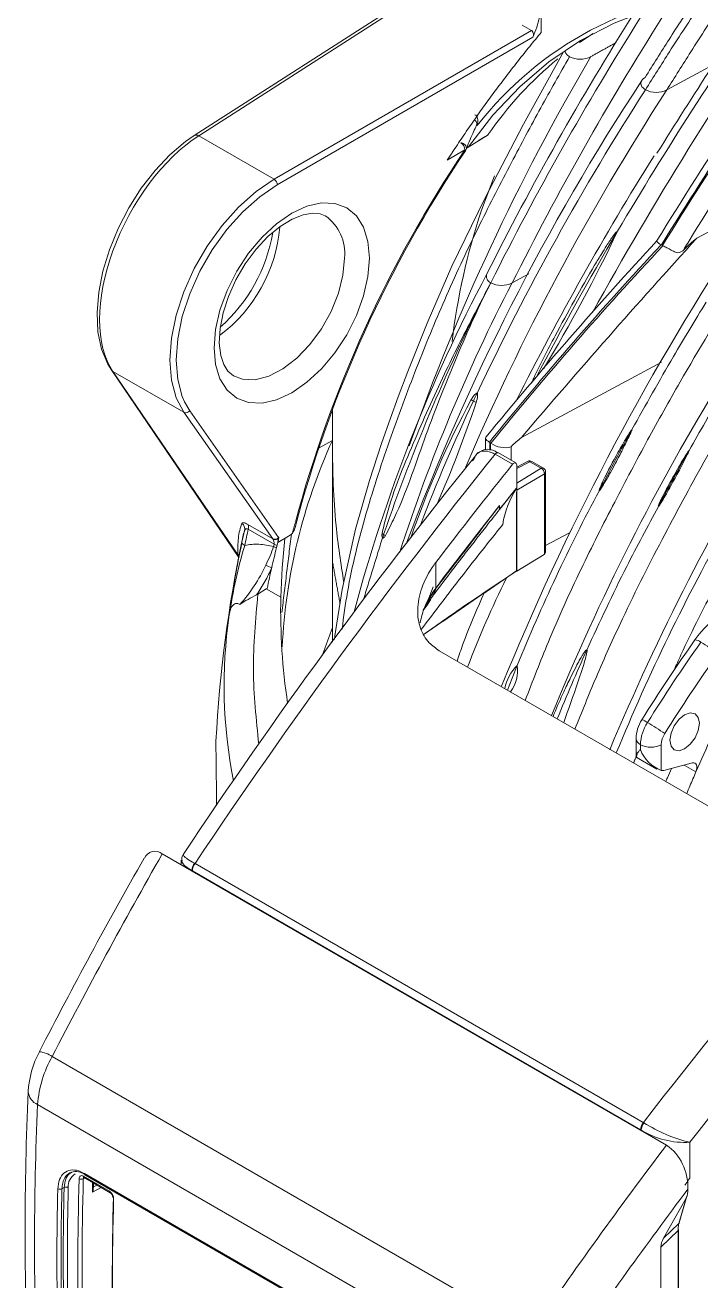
# Model space of a CAD drawing. Extents: x 9.3 to 87, y 1.1 to 68.8.
# Drawn here: x 10.482 to 12.772, y 3.354 to 7.608 of the extents above; entities that cross this region are included whole.
import ezdxf

# ---------------------------------------------------------------- set-up
doc = ezdxf.new("R2010")
doc.units = 0
doc.header["$MEASUREMENT"] = 0
doc.linetypes.add('SLD-Solid', pattern=[0])
doc.layers.add('OBJECT', color=7, linetype='CONTINUOUS')

msp = doc.modelspace()

# ---------------------------------------------------------------- linework, layer by layer
at = {"layer": 'OBJECT', "linetype": 'SLD-Solid', "lineweight": 15}
for p, q in [((12.2363, 7.9913), (11.0541, 7.2333)), ((12.2525, 7.9905), (11.0703, 7.2326)), ((12.2303, 7.5824), (12.2303, 7.6554)), ((11.3257, 7.0852), (12.1983, 7.5889)), ((12.1661, 7.6075), (12.1983, 7.5889)), ((12.36, 7.5485), (12.4072, 7.5795)), ((12.202, 7.5666), (11.3363, 7.0668)), ((12.8138, 7.4728), (12.6561, 7.3879)), ((12.5729, 7.4217), (12.5719, 7.4202)), ((11.0703, 7.2326), (11.3257, 7.0852)), ((11.9802, 7.1917), (12.0512, 7.236)), ((11.972, 7.1847), (11.9122, 7.1502)), ((12.7584, 6.8861), (12.9718, 7.0011)), ((12.638, 6.8628), (12.6416, 6.8607)), ((12.1319, 6.7342), (12.1888, 6.7647)), ((12.1638, 6.2108), (12.6384, 6.4663)), ((10.7728, 6.4407), (11.2056, 5.8046)), ((10.7792, 6.4347), (11.0195, 6.296)), ((10.7792, 6.4347), (11.2032, 5.8117)), ((11.3208, 5.8673), (11.0195, 6.296)), ((11.0216, 6.3317), (11.0393, 6.3013)), ((11.0393, 6.3013), (11.3406, 5.8726)), ((11.5229, 6.3023), (11.5229, 6.2007)), ((11.5229, 6.2007), (11.4777, 6.1756)), ((11.5229, 5.5672), (11.5229, 6.2007)), ((12.0419, 6.2086), (12.0419, 6.1688)), ((12.0589, 6.1924), (12.0565, 6.1938)), ((12.0565, 6.1938), (12.0565, 6.168)), ((12.0589, 6.1677), (12.0589, 6.1924)), ((12.1284, 6.1792), (12.1284, 6.1343)), ((12.1335, 6.12), (12.0742, 6.1542)), ((12.1335, 6.12), (12.0742, 6.1542)), ((12.1446, 6.1249), (12.0862, 6.1587)), ((12.1446, 6.1249), (12.0862, 6.1587)), ((12.1846, 6.13), (12.1475, 6.1107)), ((12.1916, 6.1289), (12.1475, 6.1061)), ((12.2305, 6.1065), (12.1916, 6.1289)), ((12.238, 6.1072), (12.1991, 6.1297)), ((12.1475, 6.1182), (12.1475, 6.0401)), ((12.1475, 6.1182), (12.1475, 6.0401)), ((12.1475, 6.0566), (12.2305, 6.1065)), ((12.2413, 6.0882), (12.1475, 6.0319)), ((12.2413, 5.8147), (12.2413, 6.0882)), ((12.2455, 5.8243), (12.2455, 6.0942)), ((12.1475, 6.0319), (12.1475, 5.7584)), ((12.1475, 6.0317), (12.1475, 5.7584)), ((11.2366, 5.9159), (11.3208, 5.8673)), ((11.3255, 5.8494), (11.238, 5.9)), ((11.3744, 5.8762), (11.3379, 5.8552)), ((12.2455, 5.8449), (12.3263, 5.8884)), ((11.3379, 5.8552), (11.3379, 5.8552)), ((11.3379, 5.8552), (11.3379, 5.8552)), ((11.5229, 5.8532), (11.5229, 5.5177)), ((11.8731, 5.7871), (11.8731, 5.7009)), ((12.1475, 5.7584), (12.2411, 5.8146)), ((12.2411, 5.8146), (12.2413, 5.8147)), ((12.1475, 5.7584), (12.1467, 5.7588)), ((11.2987, 5.6978), (11.3021, 5.6997)), ((11.8649, 5.7048), (11.8447, 5.6522)), ((11.2705, 5.6804), (11.2987, 5.6978)), ((11.348, 5.6694), (11.2987, 5.6978)), ((13.025, 4.8305), (11.8852, 5.4885)), ((12.5522, 5.1908), (12.5522, 5.132)), ((12.5668, 5.1704), (12.5668, 5.1539)), ((12.6376, 5.1704), (12.6376, 5.0832)), ((12.5522, 5.1285), (12.6229, 5.0877)), ((12.7429, 5.1085), (12.6546, 5.0849)), ((12.7551, 5.0783), (12.7155, 5.1012)), ((12.6557, 3.8142), (10.9464, 4.801)), ((11.0109, 4.7796), (11.0109, 4.7637)), ((11.0575, 4.768), (12.5767, 3.891)), ((12.5677, 3.8658), (11.0485, 4.7428)), ((10.5736, 4.1145), (12.1964, 3.1777)), ((12.1407, 3.0181), (10.524, 3.9513)), ((10.6838, 3.7025), (10.6788, 3.6999)), ((10.6794, 3.7087), (10.7679, 3.6577)), ((10.6815, 3.7039), (10.77, 3.6528)), ((10.6824, 3.7183), (11.9707, 2.9745)), ((10.6845, 3.7133), (11.9728, 2.9696)), ((10.6139, 3.6701), (10.6064, 3.666)), ((10.7394, 3.6705), (10.7095, 3.6547)), ((10.7129, 3.6725), (10.7249, 3.6788)), ((12.7221, 3.6345), (12.645, 3.4985)), ((12.6974, 3.5488), (12.7221, 3.6345)), ((12.6987, 3.5511), (12.7247, 3.6411)), ((12.6974, 3.5488), (12.645, 3.4985)), ((12.6946, 3.5247), (12.6364, 3.4688)), ((12.6946, 1.9952), (12.6946, 3.5247)), ((12.6961, 1.9982), (12.6961, 3.5277)), ((12.6364, 3.4688), (12.6364, 1.9392))]:
    msp.add_line(p, q, dxfattribs=at)
at = {"layer": 'OBJECT', "linetype": 'SLD-Solid', "lineweight": 15, "flags": 128}
for points in [[(13.4433, 7.6639), (13.439, 7.665), (13.2885, 7.6974), (13.1415, 7.7167), (12.9984, 7.7227), (12.86, 7.7154), (12.7268, 7.6949), (12.5994, 7.6613), (12.4783, 7.6146), (12.364, 7.5551), (12.257, 7.4831), (12.1579, 7.3988), (12.0669, 7.3026), (11.9845, 7.195)], [(12.3062, 7.5165), (12.1701, 7.2724), (12.0392, 7.0208), (11.9278, 6.7905), (11.8442, 6.598), (11.7788, 6.4341), (11.7463, 6.3481), (11.7201, 6.2764), (11.6898, 6.1904), (11.6485, 6.0656), (11.6018, 5.9008), (11.5564, 5.6962), (11.5309, 5.5387), (11.5297, 5.5269)], [(12.0111, 7.266), (12.0113, 7.2665), (12.0157, 7.2785), (12.0164, 7.2865), (12.014, 7.2953), (12.0088, 7.302), (12.0053, 7.3038)], [(11.0541, 7.2333), (11.0256, 7.2135), (10.9725, 7.1687), (10.9221, 7.1154), (10.8754, 7.055), (10.8334, 6.9891), (10.7972, 6.9191), (10.7677, 6.8469), (10.7455, 6.7741), (10.7313, 6.7025), (10.7255, 6.6336), (10.7285, 6.5691), (10.7404, 6.5104), (10.7615, 6.4592), (10.7728, 6.4407)], [(11.9741, 7.1817), (11.9744, 7.1817), (11.9745, 7.1818)], [(11.0195, 6.296), (10.9934, 6.3455), (10.9775, 6.405), (10.9721, 6.4728), (10.9775, 6.5468), (10.9934, 6.6247), (11.0195, 6.7043), (11.0548, 6.783), (11.0984, 6.8584), (11.1489, 6.9284), (11.2048, 6.9907), (11.2643, 7.0435), (11.3257, 7.0852)], [(11.3363, 7.0668), (11.2767, 7.0264), (11.219, 6.9752), (11.1648, 6.9147), (11.1158, 6.8469), (11.0736, 6.7737), (11.0393, 6.6973), (11.014, 6.6202), (10.9986, 6.5446), (10.9933, 6.4728), (10.9986, 6.407), (11.014, 6.3493), (11.0216, 6.3317)], [(12.0272, 6.9777), (12.0314, 6.9899), (12.072, 7.0971)], [(11.6487, 6.8184), (11.6436, 6.7562), (11.6286, 6.6905), (11.6043, 6.6238), (11.5715, 6.5588), (11.5316, 6.498), (11.4861, 6.4436), (11.4367, 6.3977), (11.3853, 6.3622), (11.3339, 6.3384), (11.2845, 6.3272), (11.2389, 6.329), (11.199, 6.3438), (11.1663, 6.371), (11.1419, 6.4095), (11.1269, 6.4579), (11.1219, 6.5143), (11.1269, 6.5766), (11.1419, 6.6423), (11.1663, 6.7089), (11.199, 6.7739), (11.2389, 6.8348), (11.2845, 6.8892), (11.3339, 6.935), (11.3853, 6.9705), (11.4367, 6.9944), (11.4861, 7.0056), (11.5316, 7.0038), (11.5715, 6.989), (11.6043, 6.9618), (11.6286, 6.9233), (11.6436, 6.8749), (11.6487, 6.8184)], [(11.1876, 6.4201), (11.1688, 6.4352), (11.1546, 6.4579), (11.1444, 6.4888), (11.1396, 6.5308), (11.1421, 6.5795), (11.1523, 6.6328), (11.1704, 6.6888), (11.1957, 6.745), (11.2274, 6.7989), (11.2642, 6.8483), (11.3043, 6.8911), (11.3457, 6.9254), (11.3862, 6.9503), (11.4235, 6.9652), (11.4556, 6.9708), (11.4815, 6.9685), (11.4985, 6.9611)], [(11.1881, 6.4194), (11.2188, 6.4081), (11.2611, 6.4066), (11.3071, 6.4184), (11.3548, 6.443), (11.402, 6.4791), (11.4464, 6.5252), (11.4859, 6.579), (11.5188, 6.638), (11.5434, 6.6995), (11.5587, 6.7606), (11.5638, 6.8184)], [(10.7728, 6.4407), (10.7755, 6.4375), (10.7792, 6.4347)], [(12.0862, 6.1587), (12.0844, 6.1593), (12.0828, 6.1594)], [(12.2305, 6.1065), (12.2325, 6.1074), (12.2345, 6.1079), (12.2364, 6.1078), (12.238, 6.1072), (12.238, 6.1072)], [(11.348, 5.6694), (11.3525, 5.7691), (11.362, 5.8688), (11.3621, 5.8691)], [(12.1159, 5.3553), (12.132, 5.3959), (12.1493, 5.4385)], [(12.7667, 5.2429), (12.7629, 5.2627), (12.7521, 5.2752), (12.7359, 5.2783), (12.7168, 5.2717), (12.6978, 5.2563), (12.6816, 5.2345), (12.6708, 5.2096), (12.667, 5.1853), (12.6708, 5.1655), (12.6816, 5.1531), (12.6978, 5.1499), (12.7168, 5.1565), (12.7359, 5.1719), (12.7521, 5.1938), (12.7629, 5.2187), (12.7667, 5.2429)], [(12.7429, 5.1085), (12.7475, 5.1091), (12.7516, 5.1081), (12.7549, 5.1056), (12.7572, 5.1018), (12.7584, 5.0969), (12.7585, 5.0911), (12.7573, 5.0848), (12.7551, 5.0783)], [(11.0185, 4.7993), (11.0132, 4.7896), (11.0126, 4.7791)], [(10.6802, 3.7044), (10.6802, 3.7044), (10.6809, 3.7042), (10.6816, 3.7038)], [(10.7127, 3.6644), (10.7129, 3.6738), (10.7132, 3.6855)]]:
    msp.add_lwpolyline(points, dxfattribs=at)
at = {"layer": 'OBJECT', "linetype": 'SLD-Solid', "lineweight": 15}
for centre, radius, start, end in [((12.9557, 6.5365), 1.1921, 93.6204, 142.2056), ((22.9287, 0.8226), 12.0223, 144.98406, 151.08999), ((24.1417, 0.0048), 13.5444, 145.27322, 149.35209), ((24.8205, -0.6161), 14.3155, 144.42201, 148.44624), ((25.7695, -1.2439), 15.4323, 144.67103, 148.31101), ((25.7269, -1.2259), 15.3824, 144.63231, 148.28422), ((23.7098, 0.1264), 12.8874, 144.05021, 148.45172), ((21.1762, 2.1954), 10.2092, 147.71312, 153.41017), ((21.3351, 2.0872), 10.3747, 147.69339, 153.38559), ((21.4074, 2.0864), 10.3747, 147.68588, 153.38557), ((11.9024, 7.7044), 0.3298, 335.3033, 347.8013), ((12.1869, 7.5756), 0.0176, 329.2296, 49.5041), ((18.8738, 3.6757), 7.5202, 149.42594, 160.53136), ((13.0799, 6.5274), 1.2499, 129.3616, 145.4744), ((12.3625, 7.5701), 0.0783, 242.7001, 297.8722), ((19.2476, 3.0356), 7.9869, 146.7016, 159.36228), ((19.8947, 2.704), 8.6218, 147.09462, 156.77536), ((20.1803, 2.4984), 9.0342, 147.22998, 154.68629), ((12.6207, 7.4613), 0.0815, 243.209, 295.7401), ((11.9963, 7.2724), 0.0158, 323.381, 54.5431), ((11.0616, 7.2192), 0.016, 56.7892, 117.816), ((11.9413, 7.1833), 0.0307, 2.6052, 57.3946), ((11.9571, 7.1894), 0.0198, 349.3266, 87.6905), ((11.9721, 7.208), 0.018, 296.4444, 313.6176), ((15.4583, 4.8356), 4.2005, 146.0457, 165.2384), ((15.4612, 4.8337), 4.2074, 146.027, 164.9733), ((11.9688, 7.1796), 0.00609, 21.5223, 58.4495), ((11.9579, 7.1929), 0.02, 326.2143, 339.0659), ((21.1459, 1.8176), 10.0698, 147.92735, 153.34524), ((11.3133, 7.0657), 0.0231, 2.6058, 57.3935), ((14.1767, 6.2661), 2.2643, 161.6829, 173.1561), ((11.4103, 6.8351), 0.1544, 353.7972, 55.0628), ((10.8344, 6.9658), 0.5118, 306.7758, 355.2666), ((10.7756, 6.9976), 0.5531, 311.6188, 350.3439), ((21.0529, 1.8155), 9.964, 149.25584, 152.51634), ((7.8652, 9.0986), 5.1161, 328.7286, 334.6631), ((23.214, -2.9371), 14.439, 137.18938, 140.68127), ((21.924, -1.7998), 12.7004, 136.99036, 140.99), ((21.8839, -1.7826), 12.6528, 136.91666, 140.93225), ((20.2747, 2.0401), 8.8297, 146.78079, 157.85269), ((32.7562, -11.3199), 27.044, 137.68529, 139.59176), ((12.6662, 6.918), 0.0619, 223.6241, 241.781), ((16.871, 4.2054), 5.4612, 152.0487, 164.9833), ((12.0677, 6.7562), 0.0227, 158.3618, 249.3962), ((17.744, 3.811), 6.3922, 152.78177, 161.09787), ((17.3613, 4.0168), 5.8932, 152.5416, 162.16216), ((12.0965, 6.8063), 0.0803, 242.6992, 296.1463), ((19.5597, 2.2942), 7.8773, 148.48173, 157.81298), ((14.6445, 4.9019), 3.0156, 151.5411, 161.2597), ((12.0879, 6.4861), 0.175, 237.2422, 240.1425), ((20.4054, 2.3701), 9.2926, 154.56527, 154.74827), ((11.0261, 6.3109), 0.0163, 246.0291, 323.9741), ((17.6632, 3.6616), 6.2615, 154.73146, 158.88375), ((7.8845, 7.7232), 4.3551, 336.5003, 341.3299), ((12.1471, 6.5886), 0.2934, 240.0834, 242.2134), ((20.0259, 1.9834), 8.2003, 148.41522, 157.2593), ((21.288, 1.4165), 9.9901, 151.14514, 152.48728), ((13.2634, 5.4072), 1.9129, 155.4919, 177.1588), ((12.0504, 6.1204), 0.0505, 49.8285, 134.2738), ((12.0504, 6.1204), 0.0505, 49.8285, 134.2738), ((12.1071, 6.255), 0.0788, 233.4745, 285.7017), ((26.1271, -5.2375), 18.1388, 141.11604, 146.40339), ((27.4476, -6.1871), 19.7142, 141.2437, 146.24136), ((12.0832, 6.1484), 0.0107, 73.8803, 147.08), ((12.1916, 6.1167), 0.015, 60.0027, 117.4651), ((12.1872, 6.1235), 0.00697, 51.1261, 111.4274), ((12.196, 6.1228), 0.00754, 65.693, 125.6177), ((21.9416, 0.9719), 10.5738, 150.5764, 151.74406), ((12.2186, 6.0871), 0.0227, 2.7521, 58.5644), ((12.2305, 6.0942), 0.015, 0, 60.0027), ((12.2381, 6.0949), 0.00741, 295.5363, 354.6828), ((12.4267, 5.8622), 0.331, 147.4984, 170.6359), ((17.9836, 3.0605), 6.3003, 151.86541, 157.8247), ((-79.4764, 76.0234), 115.2837, 322.409964, 322.585887), ((11.2014, 5.9005), 0.0246, 348.6886, 52.4399), ((11.2191, 5.9063), 0.02, 341.3597, 28.788), ((18.9295, 2.4918), 6.9682, 150.49064, 157.64362), ((11.3274, 5.8822), 0.0163, 246.0284, 323.9748), ((11.3287, 5.8817), 0.0173, 245.5611, 319.4628), ((11.3264, 5.8627), 0.0173, 26.7041, 35.0024), ((11.3532, 5.9149), 0.0442, 320.3097, 348.1527), ((11.7079, 5.8794), 0.0177, 161.061, 210.6914), ((11.7392, 5.9561), 0.0857, 235.8817, 240.1333), ((15.2725, 4.6628), 3.778, 161.177, 161.3598), ((11.7561, 5.9854), 0.1196, 240.0859, 243.4904), ((15.5741, 4.9487), 4.4518, 168.1555, 176.988), ((14.5716, 5.1407), 3.4304, 167.968, 172.1435), ((12.9983, 5.3286), 1.8464, 163.7435, 171.2463), ((11.2298, 5.8583), 0.0135, 191.0237, 252.2048), ((11.3119, 5.8611), 0.0108, 26.7118, 35.0033), ((11.2984, 5.8518), 0.0272, 355.1267, 31.5721), ((11.3407, 5.8727), 0.0356, 241.0065, 258.3564), ((11.3429, 5.8808), 0.0359, 240.9935, 258.1763), ((12.2347, 5.8233), 0.0108, 307.5804, 5.2558), ((10.8195, 5.9972), 0.5253, 317.9123, 335.368), ((11.3342, 5.8406), 0.0726, 239.1993, 256.5848), ((11.5941, 5.8121), 0.3016, 321.7834, 338.0643), ((11.8644, 5.6958), 0.0102, 26.0659, 30.494), ((15.1394, 4.2394), 3.3762, 153.7018, 159.2954), ((11.4508, 5.29), 0.4294, 115.4455, 124.2132), ((13.0138, 5.3473), 0.3168, 120.9983, 145.7973), ((12.801, 5.3702), 1.6451, 171.6336, 191.2927), ((18.4111, 2.7673), 6.613, 155.67773, 157.87687), ((17.4762, 2.1869), 5.785, 144.75341, 147.97253), ((17.5213, 2.1613), 5.8156, 144.75212, 147.97394), ((12.7515, 5.4949), 0.0305, 48.0827, 89.4749), ((12.617, 5.2494), 0.3097, 47.0593, 59.9971), ((17.5075, 2.1692), 5.7301, 144.75212, 147.97394), ((12.2582, 5.3292), 0.1543, 134.8992, 168.322), ((12.0241, 5.4224), 0.1262, 324.4734, 7.3182), ((12.6742, 5.1885), 0.122, 147.0969, 178.9322), ((12.7137, 5.1649), 0.1469, 146.808, 177.8602), ((12.551, 5.1894), 0.0686, 54.6174, 72.3901), ((12.1966, 4.5624), 0.7885, 54.9457, 60.0123), ((12.5761, 5.1925), 0.024, 184.04, 247.2574), ((23.5371, -4.5579), 13.8388, 135.15492, 142.37276), ((12.711, 5.1677), 0.0735, 146.8082, 177.8601), ((12.6022, 5.2386), 0.0769, 242.6101, 297.3899), ((12.6826, 5.199), 0.1243, 201.2687, 248.7283), ((12.6413, 5.1322), 0.0491, 265.6103, 285.6947), ((23.4226, -4.4858), 13.5381, 135.22796, 142.13587), ((10.9221, 4.7701), 0.0393, 51.7886, 156.5546), ((27.2169, -4.4792), 18.7773, 150.43255, 152.70834), ((27.8482, -4.8223), 19.4493, 150.34437, 152.64567), ((11.0914, 4.7431), 0.0445, 144.1156, 179.2369), ((11.0938, 4.7409), 0.0453, 143.1492, 177.5626), ((10.8186, 3.9769), 0.3271, 151.9905, 176.7727), ((10.5145, 4.0206), 0.111, 57.7712, 82.0432), ((10.907, 3.9239), 0.384, 150.2392, 175.9041), ((21.1539, 3.5225), 10.6724, 177.46059, 182.54112), ((10.5441, 3.9995), 0.0522, 184.1379, 247.3119), ((21.1564, 3.4781), 10.6429, 177.45135, 182.54865), ((12.613, 3.8639), 0.0453, 143.1492, 177.5626), ((12.6153, 3.8615), 0.0461, 142.2324, 175.847), ((12.8488, 4.3106), 0.5, 237.3333, 256.8181), ((12.7173, 4.1075), 0.2842, 238.6267, 273.5133), ((25.4102, -5.8734), 16.0166, 142.78165, 145.58979), ((12.5495, 3.6707), 0.1786, 359.273, 53.5133), ((10.6764, 3.6747), 0.0487, 120.9135, 185.7496), ((10.6845, 3.708), 0.00511, 171.6819, 234.2034), ((10.6873, 3.7174), 0.00498, 170.3897, 235.1881), ((19.967, 3.4284), 9.3776, 178.54662, 181.45338), ((10.5997, 3.6803), 0.0158, 242.4241, 295.0633), ((19.9712, 3.4283), 9.3677, 178.54653, 181.45347), ((19.9699, 3.4325), 9.359, 178.54518, 181.45482), ((10.6206, 3.6558), 0.0158, 62.4259, 115.0595), ((19.9741, 3.4324), 9.3492, 178.54509, 181.45491), ((20.0094, 3.4127), 9.349, 178.23746, 181.76254), ((10.6722, 3.7144), 0.0159, 242.3756, 294.6973), ((20.0137, 3.4127), 9.3393, 178.23739, 181.76261), ((10.6945, 3.6649), 0.0181, 325.7744, 358.6652), ((25.3732, -5.8604), 15.8315, 143.00955, 145.55156), ((12.6521, 3.664), 0.076, 337.1743, 0.8287), ((10.7521, 3.6328), 0.0295, 0.2445, 57.6055), ((10.7729, 3.6569), 0.00508, 171.588, 235.2909), ((10.7598, 3.6369), 0.0188, 0.368, 57.1028), ((21.1907, 3.3531), 10.4137, 178.41906, 181.58094), ((21.1997, 3.3453), 10.4221, 178.41877, 181.58123), ((12.6936, 3.5526), 0.00534, 315.0076, 343.6828), ((12.6982, 3.4669), 0.0619, 149.2724, 178.2607), ((12.692, 3.5278), 0.00408, 310.5068, 358.1781)]:
    msp.add_arc(centre, radius, start, end, dxfattribs=at)
for centre, major_axis, ratio, start_param, end_param in [((11.0703, 6.8243), (0.2323, 0.4431), 0.548303, 0.763013, 2.857408), ((12.1377, 6.1116), (0.0067, 0.0134), 0.535125, 5.466951, 7.473688), ((12.1377, 6.1116), (0.0067, 0.0134), 0.535125, 5.466951, 7.473688), ((14.9072, 0.5647), (4.4993, 8.9431), 0.535125, 1.190503, 1.234702), ((14.9079, 0.5652), (4.4574, 8.8599), 0.535125, 1.202502, 1.239719), ((17.3476, 5.7481), (5.9989, 0.188), 0.597073, 3.1111, 3.211534), ((17.9264, 7.4531), (5.1506, 8.6133), 0.587369, 2.33378, 2.337696)]:
    msp.add_ellipse(centre, major_axis=major_axis, ratio=ratio, start_param=start_param, end_param=end_param, dxfattribs=at)
for points, knots in [([(12.9764, 7.7142), (12.9202, 7.6318), (12.7992, 7.4543), (12.6844, 7.2716), (12.6229, 7.1737)], [0, 0, 0, 0, 0.464161, 1, 1, 1, 1]), ([(12.7529, 7.6957), (12.7231, 7.6503), (12.6655, 7.5624), (12.6096, 7.4733), (12.5826, 7.4303)], [0, 0, 0, 0, 0.517472, 1, 1, 1, 1]), ([(12.77, 7.6781), (12.7348, 7.6245), (12.672, 7.5286), (12.6109, 7.4313), (12.584, 7.3885)], [0, 0, 0, 0, 0.559712, 1, 1, 1, 1]), ([(12.8428, 7.6787), (12.8075, 7.6248), (12.7444, 7.5285), (12.6831, 7.4309), (12.6561, 7.3879)], [0, 0, 0, 0, 0.559723, 1, 1, 1, 1]), ([(12.1764, 5.3204), (12.2019, 5.3864), (12.2596, 5.5355), (12.3613, 5.7601), (12.4765, 5.9875), (12.5885, 6.1989), (12.726, 6.4448), (12.8942, 6.7244), (13.0965, 7.0421), (13.3016, 7.3472), (13.4425, 7.5453), (13.511, 7.6417)], [0, 0, 0, 0, 0.080478, 0.181791, 0.276274, 0.364567, 0.44806, 0.589546, 0.727254, 0.867432, 1, 1, 1, 1]), ([(11.9293, 7.1764), (11.9322, 7.1807), (11.9464, 7.2023), (11.9723, 7.2408), (12.0074, 7.2916), (12.0432, 7.3418), (12.0794, 7.3912), (12.1163, 7.4401), (12.1537, 7.4882), (12.1917, 7.5357), (12.2174, 7.5668), (12.2303, 7.5824)], [0, 0, 0, 0, 0.030191, 0.151667, 0.27294, 0.394076, 0.51514, 0.636199, 0.757318, 0.878563, 1, 1, 1, 1]), ([(12.3449, 5.2231), (12.3684, 5.2811), (12.4189, 5.4063), (12.5183, 5.6273), (12.6445, 5.8762), (12.7871, 6.1386), (12.9624, 6.4421), (13.1809, 6.7918), (13.4442, 7.1875), (13.6283, 7.4438), (13.7192, 7.5704)], [0, 0, 0, 0, 0.069792, 0.150666, 0.267679, 0.375936, 0.477828, 0.651228, 0.827697, 1, 1, 1, 1]), ([(11.5557, 5.5621), (11.5613, 5.6037), (11.5787, 5.7316), (11.6333, 5.9514), (11.7187, 6.2111), (11.8108, 6.457), (11.91, 6.6968), (12.0165, 6.9236), (12.1256, 7.1349), (12.2264, 7.3245), (12.2939, 7.4431), (12.3266, 7.5005)], [0, 0, 0, 0, 0.066033, 0.203268, 0.33557, 0.46082, 0.577369, 0.701642, 0.810652, 0.908254, 1, 1, 1, 1]), ([(12.312, 7.5202), (12.312, 7.5196), (12.3116, 7.5155), (12.3158, 7.5082), (12.323, 7.5031), (12.3266, 7.5005)], [0, 0, 0, 0, 0.084166, 0.550998, 1, 1, 1, 1]), ([(13.9396, 7.4674), (13.8733, 7.3762), (13.7343, 7.1851), (13.5325, 6.8918), (13.3335, 6.5888), (13.1404, 6.2798), (12.9731, 5.9906), (12.8264, 5.7204), (12.734, 5.5414), (12.6882, 5.4391), (12.6802, 5.4213)], [0, 0, 0, 0, 0.141516, 0.296778, 0.44475, 0.593217, 0.749785, 0.859323, 0.975496, 1, 1, 1, 1]), ([(12.5839, 7.3886), (12.5794, 7.3918), (12.57, 7.3986), (12.5674, 7.4111), (12.572, 7.4223), (12.5792, 7.4277), (12.5826, 7.4303)], [0, 0, 0, 0, 0.270415, 0.561725, 0.788827, 1, 1, 1, 1]), ([(12.584, 7.3885), (12.584, 7.3885), (12.5839, 7.3885), (12.5839, 7.3886), (12.5839, 7.3886)], [0, 0, 0, 0, 0.558241, 1, 1, 1, 1]), ([(12.584, 7.3885), (12.584, 7.3885), (12.5839, 7.3884), (12.5839, 7.3883), (12.5839, 7.3883)], [0, 0, 0, 0, 0.559885, 1, 1, 1, 1]), ([(12.009, 7.263), (12.0055, 7.2556), (11.993, 7.2294), (11.9826, 7.203), (11.975, 7.184)], [0, 0, 0, 0, 0.283579, 1, 1, 1, 1]), ([(11.9845, 7.195), (11.9946, 7.2013), (12.0047, 7.2075), (12.0147, 7.2138), (12.0223, 7.2186), (12.0299, 7.2233), (12.0375, 7.228), (12.0417, 7.2306), (12.0459, 7.2332), (12.0501, 7.2358)], [0, 0, 0, 0, 0.001036318, 0.001036318, 0.001036318, 0.001816143, 0.001816143, 0.001816143, 0.002246254, 0.002246254, 0.002246254, 0.002246254]), ([(12.0512, 7.2361), (12.0509, 7.2359), (12.0506, 7.2358), (12.0501, 7.2358), (12.0501, 7.2358)], [0, 0, 0, 0, 0.969012, 1, 1, 1, 1]), ([(11.9122, 7.1502), (11.9151, 7.1546), (11.9208, 7.1634), (11.9265, 7.1721), (11.9293, 7.1764)], [0, 0, 0, 0, 0.49988, 1, 1, 1, 1]), ([(12.1992, 6.3972), (12.2012, 6.402), (12.2245, 6.456), (12.2741, 6.5478), (12.3427, 6.6754), (12.3958, 6.7681), (12.4328, 6.8294), (12.45, 6.8568), (12.4618, 6.8749), (12.47, 6.887), (12.4757, 6.8949), (12.4797, 6.9001), (12.4824, 6.9036), (12.4844, 6.9058), (12.4858, 6.9072), (12.4869, 6.9082), (12.4877, 6.9089), (12.4884, 6.9092), (12.4888, 6.9093), (12.4891, 6.9093), (12.4892, 6.9092), (12.4892, 6.9092)], [0, 0, 0, 0, 0.026664, 0.298537, 0.529704, 0.763585, 0.841164, 0.89316, 0.928031, 0.951438, 0.967167, 0.977753, 0.984894, 0.989728, 0.993017, 0.995272, 0.997286, 0.99853, 0.999198, 0.99975, 1, 1, 1, 1]), ([(12.637, 6.8635), (12.637, 6.8635), (12.6369, 6.8635), (12.6369, 6.8635), (12.6369, 6.8635)], [0, 0, 0, 0, 0.969894, 1, 1, 1, 1]), ([(12.6427, 6.8601), (12.6427, 6.8601), (12.6428, 6.8601), (12.6428, 6.8601), (12.6428, 6.8602)], [0, 0, 0, 0, 0.030106, 1, 1, 1, 1]), ([(12.7124, 6.8457), (12.7117, 6.8449), (12.7084, 6.8419), (12.7024, 6.8375), (12.694, 6.8359), (12.6839, 6.8386), (12.6714, 6.8453), (12.6564, 6.8537), (12.6473, 6.858), (12.6428, 6.8602)], [0, 0, 0, 0, 0.040977, 0.17211, 0.285127, 0.396955, 0.598359, 0.799165, 1, 1, 1, 1]), ([(12.7124, 6.8457), (12.7199, 6.8529), (12.7349, 6.8673), (12.7505, 6.8799), (12.7584, 6.8861)], [0, 0, 0, 0, 0.498857, 1, 1, 1, 1]), ([(12.7272, 6.8693), (12.7272, 6.8693), (12.7221, 6.8616), (12.7173, 6.8536), (12.7124, 6.8457)], [0, 0, 0, 0, 0.000082, 1, 1, 1, 1]), ([(11.6911, 5.8851), (11.6963, 5.9065), (11.722, 6.0127), (11.7959, 6.1908), (11.8945, 6.4135), (11.9768, 6.5757), (12.0255, 6.6694), (12.0436, 6.7038), (12.0521, 6.7201), (12.0563, 6.7283), (12.0583, 6.7321), (12.0591, 6.7337), (12.0594, 6.7342), (12.0595, 6.7345), (12.0596, 6.7346), (12.0596, 6.7347)], [0, 0, 0, 0, 0.070565, 0.350846, 0.630744, 0.861215, 0.935041, 0.968568, 0.985332, 0.993714, 0.997905, 0.998952, 0.999476, 0.999738, 1, 1, 1, 1]), ([(12.0596, 6.7347), (12.0596, 6.7346), (12.0595, 6.7345), (12.0594, 6.7342), (12.0591, 6.7336), (12.0581, 6.7318), (12.014, 6.6446), (11.9357, 6.4679), (11.8315, 6.2031), (11.7653, 6.0006), (11.7132, 5.8989), (11.7028, 5.8784)], [0, 0, 0, 0, 0.000149, 0.000446, 0.00104, 0.002229, 0.006986, 0.312547, 0.618174, 0.923157, 1, 1, 1, 1]), ([(12.0596, 6.7347), (12.0596, 6.7347), (12.0597, 6.7348), (12.0597, 6.7349), (12.0597, 6.7349)], [0, 0, 0, 0, 0.559654, 1, 1, 1, 1]), ([(12.0596, 6.7347), (12.0596, 6.7347), (12.0596, 6.7347), (12.0596, 6.7347), (12.0596, 6.7347)], [0, 0, 0, 0, 0.559275, 1, 1, 1, 1]), ([(12.5382, 6.2376), (12.5846, 6.3205), (12.666, 6.4658), (12.7525, 6.608), (12.7897, 6.6691)], [0, 0, 0, 0, 0.570137, 1, 1, 1, 1]), ([(12.7316, 6.1664), (12.7688, 6.2316), (12.8342, 6.3463), (12.9029, 6.459), (12.9326, 6.5077)], [0, 0, 0, 0, 0.567807, 1, 1, 1, 1]), ([(11.9932, 6.3389), (11.9979, 6.3463), (12.003, 6.3544), (12.0103, 6.3604), (12.0118, 6.3612), (12.0129, 6.3614), (12.0133, 6.3612), (12.0135, 6.3612)], [0, 0, 0, 0, 0.808261, 0.877493, 0.947201, 0.979061, 1, 1, 1, 1]), ([(12.0135, 6.3612), (12.0137, 6.361), (12.0142, 6.3607), (12.0148, 6.3597), (12.0154, 6.3568), (12.0146, 6.3462), (12.0123, 6.3366), (12.0104, 6.3291)], [0, 0, 0, 0, 0.027025, 0.059823, 0.116713, 0.300963, 1, 1, 1, 1]), ([(12.0436, 6.2119), (12.0432, 6.2115), (12.041, 6.2099), (12.0419, 6.2067), (12.0458, 6.2011), (12.0521, 6.1968), (12.0553, 6.1946)], [0, 0, 0, 0, 0.075395, 0.394861, 0.69709, 1, 1, 1, 1]), ([(12.1638, 6.2108), (12.1576, 6.2059), (12.1455, 6.1963), (12.134, 6.1849), (12.1284, 6.1792)], [0, 0, 0, 0, 0.507999, 1, 1, 1, 1]), ([(12.4277, 6.0314), (12.4277, 6.0314), (12.4276, 6.0314), (12.4275, 6.0317), (12.4274, 6.0324), (12.4281, 6.0353), (12.4322, 6.0463), (12.4522, 6.0892), (12.4781, 6.1375), (12.504, 6.1834), (12.5147, 6.2017), (12.522, 6.2139), (12.527, 6.222), (12.5304, 6.2274), (12.5328, 6.231), (12.5344, 6.2334), (12.5355, 6.2349), (12.5363, 6.2359), (12.5369, 6.2366), (12.5373, 6.237), (12.5375, 6.2373), (12.5378, 6.2375), (12.5379, 6.2376), (12.5381, 6.2376), (12.5382, 6.2376), (12.5382, 6.2376), (12.5382, 6.2376)], [0, 0, 0, 0, 0.000685, 0.001564, 0.003213, 0.010493, 0.039238, 0.153737, 0.611335, 0.73946, 0.825268, 0.882734, 0.921227, 0.947018, 0.964309, 0.975911, 0.983708, 0.988957, 0.992503, 0.99491, 0.996555, 0.997693, 0.998895, 0.999376, 0.999777, 1, 1, 1, 1]), ([(12.5382, 6.2376), (12.5382, 6.2376), (12.5383, 6.2376), (12.5383, 6.2374), (12.5383, 6.237), (12.538, 6.2356), (12.5359, 6.2299), (12.5257, 6.2079), (12.5073, 6.1715), (12.4852, 6.1289), (12.4674, 6.0959), (12.4552, 6.0739), (12.4468, 6.0594), (12.4411, 6.0497), (12.4371, 6.0433), (12.4343, 6.039), (12.4324, 6.0363), (12.431, 6.0344), (12.4301, 6.0332), (12.4294, 6.0324), (12.4289, 6.0319), (12.4285, 6.0316), (12.4282, 6.0314), (12.4279, 6.0313), (12.4278, 6.0313), (12.4277, 6.0313), (12.4277, 6.0314)], [0, 0, 0, 0, 0.00041, 0.000921, 0.001908, 0.005632, 0.020397, 0.079215, 0.314257, 0.540019, 0.691234, 0.792556, 0.860477, 0.906034, 0.936612, 0.957157, 0.970981, 0.980303, 0.986609, 0.990897, 0.993832, 0.995867, 0.998024, 0.998888, 0.999606, 1, 1, 1, 1]), ([(11.5229, 6.1849), (11.5244, 6.0952), (11.5269, 5.9449), (11.5517, 5.7848), (11.5618, 5.7202)], [0, 0, 0, 0, 0.596465, 1, 1, 1, 1]), ([(12.0742, 6.1542), (12.0699, 6.1564), (12.0563, 6.1634), (12.034, 6.1664), (12.0151, 6.1614), (12.0097, 6.1509), (12.0084, 6.1484)], [0, 0, 0, 0, 0.155206, 0.498819, 0.879305, 1, 1, 1, 1]), ([(12.0742, 6.1542), (12.0699, 6.1564), (12.0563, 6.1634), (12.034, 6.1663), (12.0158, 6.1619), (12.0108, 6.1525), (12.0099, 6.1509)], [0, 0, 0, 0, 0.162021, 0.52072, 0.917912, 1, 1, 1, 1]), ([(12.6277, 5.9776), (12.6277, 5.9777), (12.6276, 5.9777), (12.6276, 5.9778), (12.6275, 5.9783), (12.6279, 5.9801), (12.6306, 5.9871), (12.6433, 6.0141), (12.6673, 6.0592), (12.6952, 6.1085), (12.7155, 6.1426), (12.7253, 6.1582), (12.7295, 6.1643), (12.7308, 6.1658), (12.7312, 6.1662), (12.7314, 6.1664), (12.7316, 6.1664), (12.7316, 6.1664), (12.7316, 6.1664), (12.7316, 6.1664), (12.7316, 6.1664)], [0, 0, 0, 0, 0.000482, 0.00111, 0.002276, 0.007285, 0.027059, 0.105814, 0.420513, 0.735029, 0.89228, 0.970915, 0.99058, 0.995498, 0.997961, 0.999198, 0.999585, 0.999858, 0.999986, 1, 1, 1, 1]), ([(12.7316, 6.1664), (12.7316, 6.1664), (12.7316, 6.1664), (12.7317, 6.1664), (12.7317, 6.1663), (12.7317, 6.1662), (12.7317, 6.1658), (12.7312, 6.1642), (12.7296, 6.1604), (12.7105, 6.1202), (12.6797, 6.0646), (12.6476, 6.0069), (12.6334, 5.9843), (12.6295, 5.979), (12.6283, 5.9778), (12.6279, 5.9776), (12.6278, 5.9776), (12.6277, 5.9776), (12.6277, 5.9776)], [0, 0, 0, 0, 0.000019, 0.000279, 0.000481, 0.001037, 0.002142, 0.006556, 0.024175, 0.059391, 0.622996, 0.904875, 0.975423, 0.993138, 0.997605, 0.998837, 0.999489, 1, 1, 1, 1]), ([(12.1475, 6.0401), (12.1297, 6.0178), (12.098, 5.9781), (12.0664, 5.9379), (12.0525, 5.9203)], [0, 0, 0, 0, 0.560045, 1, 1, 1, 1]), ([(11.8735, 5.7002), (11.927, 5.7703), (11.9939, 5.8581), (12.0651, 5.949), (12.0831, 5.9721), (12.0878, 5.978), (12.089, 5.9796), (12.0893, 5.9801), (12.0894, 5.9802), (12.0894, 5.9803)], [0, 0, 0, 0, 0.746127, 0.934599, 0.98268, 0.995182, 0.99855, 0.999514, 1, 1, 1, 1]), ([(12.0894, 5.9803), (12.0894, 5.9782), (12.0894, 5.9738), (12.0894, 5.9694), (12.0894, 5.9671)], [0, 0, 0, 0, 0.482716, 1, 1, 1, 1]), ([(12.3851, 5.491), (12.4291, 5.5858), (12.5053, 5.7497), (12.5914, 5.91), (12.6277, 5.9776)], [0, 0, 0, 0, 0.578266, 1, 1, 1, 1]), ([(11.2032, 5.8117), (11.2019, 5.8324), (11.2022, 5.8519), (11.2065, 5.888), (11.2105, 5.9047), (11.2164, 5.92)], [0, 0, 0, 0, 0.5, 0.5, 1, 1, 1, 1]), ([(11.2164, 5.92), (11.217, 5.9218), (11.2189, 5.9226), (11.2257, 5.9214), (11.2306, 5.9194), (11.2366, 5.9159)], [0, 0, 0, 0, 0.5, 0.5, 1, 1, 1, 1]), ([(11.8242, 5.5608), (11.8698, 5.621), (11.9609, 5.7411), (12.0538, 5.8578), (12.1001, 5.9161)], [0, 0, 0, 0, 0.500976, 1, 1, 1, 1]), ([(11.8731, 5.6875), (11.9064, 5.7313), (11.9659, 5.8095), (12.026, 5.8864), (12.0525, 5.9203)], [0, 0, 0, 0, 0.559935, 1, 1, 1, 1]), ([(11.2255, 5.8957), (11.2242, 5.8923), (11.2203, 5.8821), (11.2186, 5.8702), (11.2174, 5.8624)], [0, 0, 0, 0, 0.337062, 1, 1, 1, 1]), ([(11.238, 5.9), (11.2362, 5.9011), (11.2344, 5.9017), (11.2315, 5.9021), (11.2303, 5.9018), (11.2273, 5.9003), (11.2262, 5.8982), (11.2255, 5.8957)], [0, 0, 0, 0, 0.25, 0.25, 0.5, 0.5, 1, 1, 1, 1]), ([(11.7028, 5.8784), (11.7019, 5.8772), (11.7002, 5.8747), (11.6977, 5.872), (11.6956, 5.8705), (11.6942, 5.87), (11.6932, 5.8701), (11.6928, 5.8703), (11.6926, 5.8704)], [0, 0, 0, 0, 0.310389, 0.628913, 0.761248, 0.894698, 0.970341, 1, 1, 1, 1]), ([(11.3235, 5.8415), (11.307, 5.8456), (11.2904, 5.8482), (11.2576, 5.8497), (11.2415, 5.8487), (11.2257, 5.8454)], [0, 0, 0, 0, 0.5, 0.5, 1, 1, 1, 1]), ([(11.2971, 5.7782), (11.3019, 5.7891), (11.3071, 5.7995), (11.3164, 5.8202), (11.3206, 5.8306), (11.3235, 5.8415)], [0, 0, 0, 0, 0.5, 0.5, 1, 1, 1, 1]), ([(11.8852, 5.4885), (11.8733, 5.4969), (11.845, 5.5167), (11.8178, 5.5646), (11.8081, 5.629), (11.8227, 5.7041), (11.8511, 5.7576), (11.8714, 5.7847), (11.8731, 5.7871)], [0, 0, 0, 0, 0.135782, 0.321053, 0.516587, 0.733615, 0.97665, 1, 1, 1, 1]), ([(11.3174, 5.77), (11.3106, 5.7541), (11.3028, 5.7383), (11.2856, 5.7073), (11.2763, 5.6923), (11.2663, 5.6777)], [0, 0, 0, 0, 0.5, 0.5, 1, 1, 1, 1]), ([(11.8336, 5.545), (11.885, 5.5812), (11.9895, 5.6549), (12.0943, 5.7235), (12.1475, 5.7584)], [0, 0, 0, 0, 0.491642, 1, 1, 1, 1]), ([(11.8206, 5.5833), (11.8246, 5.6016), (11.8337, 5.6425), (11.8591, 5.6801), (11.8731, 5.7009)], [0, 0, 0, 0, 0.448386, 1, 1, 1, 1]), ([(11.8311, 5.6255), (11.8353, 5.634), (11.8477, 5.6593), (11.8632, 5.6839), (11.8735, 5.7002)], [0, 0, 0, 0, 0.334975, 1, 1, 1, 1]), ([(11.8735, 5.7002), (11.8736, 5.7001), (11.8737, 5.6999), (11.8739, 5.6996), (11.8739, 5.6995)], [0, 0, 0, 0, 0.49997, 1, 1, 1, 1]), ([(11.2736, 5.1717), (11.2648, 5.2554), (11.247, 5.4246), (11.2626, 5.5945), (11.2705, 5.6804)], [0, 0, 0, 0, 0.494995, 1, 1, 1, 1]), ([(11.9455, 5.4537), (11.952, 5.4728), (11.9785, 5.5507), (12.0124, 5.6277), (12.0381, 5.6858)], [0, 0, 0, 0, 0.24474, 1, 1, 1, 1]), ([(11.1734, 5.6096), (11.174, 5.6135), (11.1747, 5.6173), (11.1766, 5.6247), (11.1778, 5.6283), (11.1805, 5.6347), (11.1821, 5.6376), (11.1854, 5.6423), (11.1873, 5.6441), (11.1909, 5.6467), (11.1927, 5.6475), (11.1963, 5.6485), (11.198, 5.6486), (11.2031, 5.6482), (11.2063, 5.6469), (11.2094, 5.6451)], [0, 0, 0, 0, 0.125, 0.125, 0.25, 0.25, 0.375, 0.375, 0.5, 0.5, 0.625, 0.625, 0.75, 0.75, 1, 1, 1, 1]), ([(13.0136, 5.6144), (12.9621, 5.5153), (12.8702, 5.3383), (12.7902, 5.1577), (12.7551, 5.0783)], [0, 0, 0, 0, 0.560139, 1, 1, 1, 1]), ([(12.2709, 5.2659), (12.2722, 5.269), (12.2833, 5.2973), (12.3033, 5.3411), (12.3273, 5.3925), (12.3444, 5.4265), (12.3563, 5.4491), (12.3647, 5.464), (12.3706, 5.4738), (12.3747, 5.4802), (12.3776, 5.4845), (12.3798, 5.4872), (12.3813, 5.4889), (12.3826, 5.4901), (12.3836, 5.4908), (12.3844, 5.4911), (12.3848, 5.4911), (12.385, 5.491), (12.3851, 5.491)], [0, 0, 0, 0, 0.040153, 0.355007, 0.566433, 0.708323, 0.803531, 0.867437, 0.910377, 0.939284, 0.958804, 0.972049, 0.981105, 0.98737, 0.994007, 0.996667, 0.998871, 1, 1, 1, 1]), ([(12.3851, 5.491), (12.3852, 5.4909), (12.3855, 5.4906), (12.3858, 5.4898), (12.3862, 5.4873), (12.3849, 5.4779), (12.3753, 5.442), (12.3487, 5.3623), (12.3231, 5.2905), (12.3069, 5.2451)], [0, 0, 0, 0, 0.002265, 0.005115, 0.010592, 0.031188, 0.112821, 0.438096, 1, 1, 1, 1]), ([(12.5668, 5.1539), (12.5668, 5.1538), (12.5643, 5.1512), (12.5569, 5.1429), (12.5499, 5.1328), (12.5539, 5.1284), (12.5556, 5.1265)], [0, 0, 0, 0, 0.004325, 0.203257, 0.669201, 1, 1, 1, 1]), ([(12.6719, 5.09), (12.6673, 5.0793), (12.6609, 5.0644), (12.6547, 5.0495), (12.653, 5.0453)], [0, 0, 0, 0, 0.717189, 1, 1, 1, 1]), ([(12.7237, 5.0045), (12.7273, 5.0131), (12.7376, 5.0377), (12.7482, 5.0623), (12.7551, 5.0783)], [0, 0, 0, 0, 0.348824, 1, 1, 1, 1]), ([(11.0469, 4.7437), (11.0388, 4.7488), (11.0226, 4.7589), (11.0121, 4.7714), (11.013, 4.7772), (11.0133, 4.779)], [0, 0, 0, 0, 0.408198, 0.815906, 1, 1, 1, 1]), ([(11.0182, 4.7995), (11.018, 4.7977), (11.0175, 4.794), (11.0304, 4.7833), (11.047, 4.7739), (11.0553, 4.7692)], [0, 0, 0, 0, 0.325184, 0.662389, 1, 1, 1, 1]), ([(10.5924, 3.6663), (10.5937, 3.6772), (10.5962, 3.699), (10.6122, 3.721), (10.635, 3.7314), (10.6599, 3.7295), (10.676, 3.7214), (10.6824, 3.7183)], [0, 0, 0, 0, 0.215131, 0.430265, 0.645309, 0.860066, 1, 1, 1, 1]), ([(10.6827, 3.7162), (10.6759, 3.7193), (10.6602, 3.7263), (10.6378, 3.7237), (10.6189, 3.7104), (10.6085, 3.6895), (10.607, 3.6726), (10.6064, 3.666)], [0, 0, 0, 0, 0.170175, 0.396879, 0.623691, 0.850671, 1, 1, 1, 1]), ([(10.6139, 3.6701), (10.6151, 3.68), (10.6175, 3.6996), (10.6281, 3.7171), (10.6378, 3.7208), (10.6403, 3.7217)], [0, 0, 0, 0, 0.42315, 0.846298, 1, 1, 1, 1]), ([(10.6794, 3.7087), (10.6778, 3.7095), (10.6747, 3.7109), (10.6703, 3.7105), (10.667, 3.7081), (10.6652, 3.7045), (10.6649, 3.7015), (10.6648, 3.7003)], [0, 0, 0, 0, 0.21455, 0.429109, 0.643739, 0.858549, 1, 1, 1, 1]), ([(10.6788, 3.6999), (10.6789, 3.7008), (10.6792, 3.7025), (10.6799, 3.704), (10.6806, 3.7043), (10.6806, 3.7043)], [0, 0, 0, 0, 0.489924, 0.979829, 1, 1, 1, 1]), ([(12.6946, 3.5247), (12.6948, 3.5301), (12.695, 3.5387), (12.6967, 3.5461), (12.6974, 3.5488)], [0, 0, 0, 0, 0.630963, 1, 1, 1, 1])]:
    msp.add_open_spline(points, degree=3, knots=knots, dxfattribs=at)
for points, degree in [([(12.3991, 7.5009), (12.4847, 7.5486)], 1), ([(12.5839, 7.3886), (12.584, 7.3885)], 1), ([(12.638, 6.8628), (12.637, 6.8635)], 1), ([(12.6428, 6.8602), (12.6416, 6.8607)], 1), ([(12.0553, 6.1946), (12.0565, 6.1938)], 1), ([(12.0589, 6.1924), (12.0602, 6.1917)], 1), ([(12.0052, 6.143), (11.9983, 6.1316)], 1), ([(12.0894, 5.9671), (12.1475, 6.0401)], 1), ([(12.1467, 5.7588), (12.1475, 6.0401)], 1), ([(12.1475, 6.0401), (12.1475, 6.0319)], 1), ([(11.3872, 5.8867), (11.3977, 5.9245)], 1), ([(11.2166, 5.8557), (11.2194, 5.8691), (11.2224, 5.8824), (11.2255, 5.8957)], 3), ([(11.238, 5.9), (11.2337, 5.8818), (11.2297, 5.8636), (11.2257, 5.8454)], 3), ([(11.3379, 5.8552), (11.3408, 5.8723)], 1), ([(11.3418, 5.8705), (11.3405, 5.8654), (11.3392, 5.8603), (11.3379, 5.8552)], 3), ([(11.3379, 5.8552), (11.3392, 5.8603), (11.3405, 5.8654), (11.3418, 5.8705)], 3), ([(11.3418, 5.8705), (11.3418, 5.8705), (11.3418, 5.8705), (11.3418, 5.8705)], 3), ([(11.3516, 5.6176), (11.3841, 5.8838)], 1), ([(11.3744, 5.8762), (11.3788, 5.8788), (11.3832, 5.8822), (11.3872, 5.8867)], 3), ([(11.6275, 5.6594), (11.6926, 5.8704)], 1), ([(11.3336, 5.8378), (11.3279, 5.8151), (11.3226, 5.7925), (11.3174, 5.77)], 3), ([(11.3235, 5.8415), (11.3241, 5.8441), (11.3248, 5.8468), (11.3255, 5.8494)], 3), ([(11.3355, 5.8457), (11.3349, 5.8431), (11.3342, 5.8404), (11.3336, 5.8378)], 3), ([(11.3379, 5.8552), (11.3371, 5.852), (11.3363, 5.8489), (11.3355, 5.8457)], 3), ([(11.5487, 5.6486), (11.5229, 5.7925)], 1), ([(11.3174, 5.77), (11.312, 5.7465), (11.3069, 5.7231), (11.3021, 5.6997)], 3), ([(11.8339, 5.5446), (12.1467, 5.7588)], 1), ([(11.2705, 5.6804), (11.2691, 5.6795), (11.2677, 5.6786), (11.2663, 5.6777)], 3), ([(11.8731, 5.6875), (11.8405, 5.6441)], 1), ([(11.4866, 5.4686), (11.5229, 5.5672)], 1), ([(11.1281, 5.1826), (11.1306, 4.9648)], 1), ([(12.5562, 5.139), (12.5438, 5.1083)], 1), ([(11.0553, 4.7692), (11.0575, 4.768)], 1), ([(11.0469, 4.7437), (11.0469, 4.743)], 1), ([(11.0485, 4.7428), (11.0469, 4.7437)], 1), ([(12.5767, 3.891), (12.5789, 3.8897)], 1), ([(12.5694, 3.8648), (12.5677, 3.8658)], 1), ([(12.5693, 3.8641), (12.5694, 3.8648)], 1), ([(12.7347, 3.8238), (12.7342, 3.7024)], 1), ([(12.7342, 3.7024), (12.7176, 3.6782)], 1), ([(12.728, 3.6651), (12.728, 3.6684)], 1)]:
    msp.add_open_spline(points, degree=degree, dxfattribs=at)

doc.saveas('drawing.dxf')
